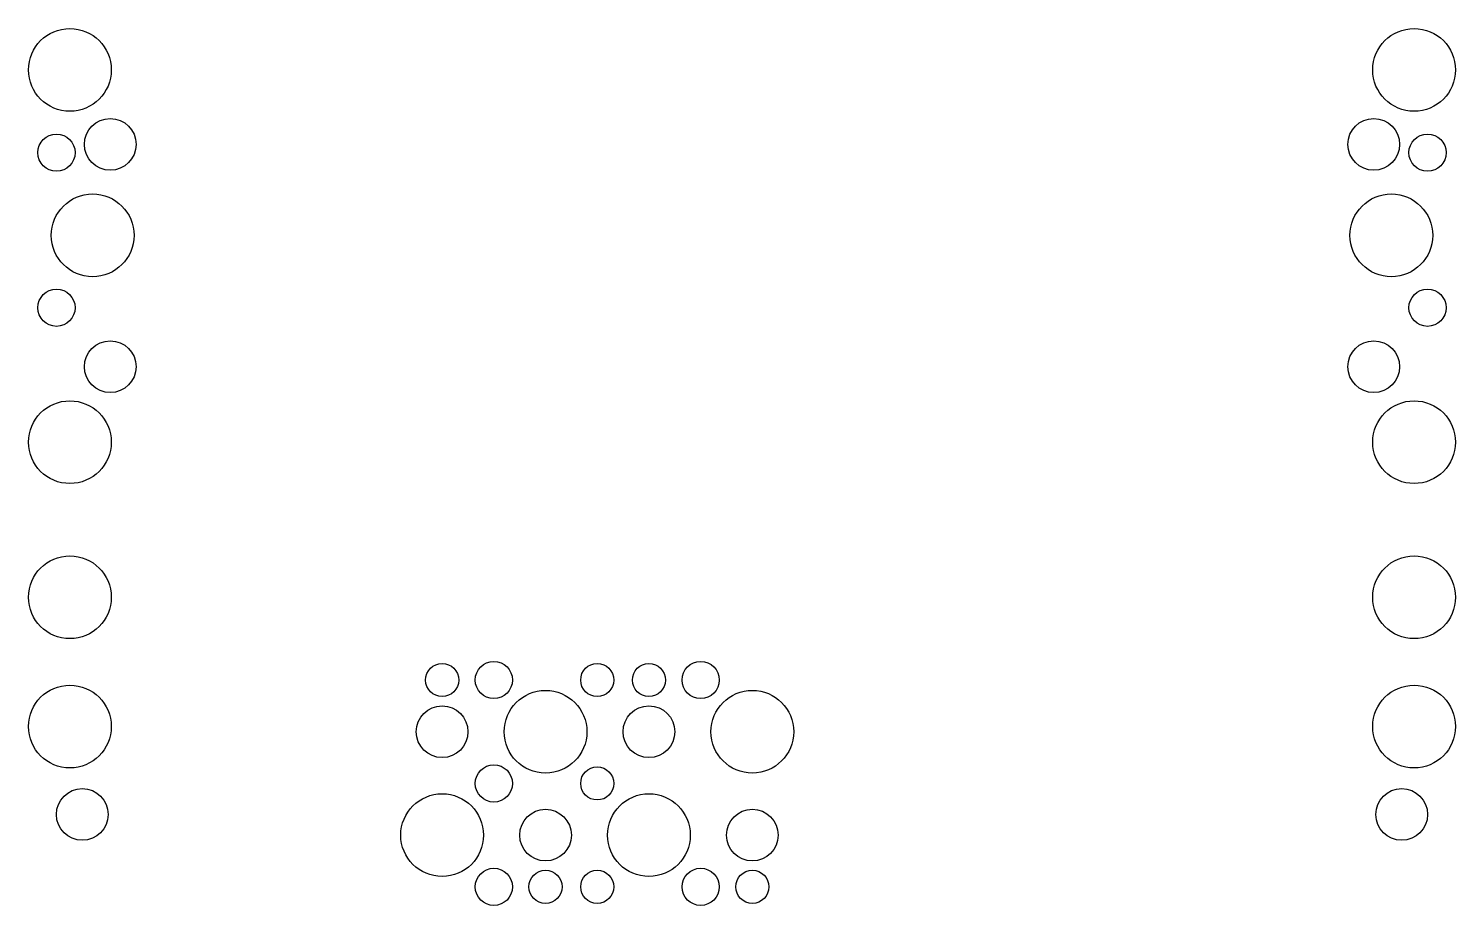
# Model space of a CAD drawing. Extents: x -690 to 690, y -448 to 400.
import ezdxf

# ---------------------------------------------------------------- set-up
doc = ezdxf.new("R2010")
doc.units = 0

msp = doc.modelspace()

# ---------------------------------------------------------------- linework, layer by layer
for centre, radius in [((-650, 360), 40), ((650, 360), 40), ((-611, 288), 25), ((611, 288), 25), ((-663, 280), 18), ((663, 280), 18), ((-628, 200), 40), ((628, 200), 40), ((-663, 130), 18), ((663, 130), 18), ((-611, 73), 25), ((611, 73), 25), ((-650, 0), 40), ((650, 0), 40), ((-650, -150), 40), ((-650, -150), 40), ((650, -150), 40), ((650, -150), 40), ((-290, -230), 16), ((-240, -230), 18), ((-140, -230), 16), ((-90, -230), 16), ((-40, -230), 18), ((-650, -275), 40), ((-190, -280), 40), ((10, -280), 40), ((650, -275), 40), ((-290, -280), 25), ((-90, -280), 25), ((-240, -330), 18), ((-140, -330), 16), ((-638, -360), 25), ((-290, -380), 40), ((-90, -380), 40), ((638, -360), 25), ((-190, -380), 25), ((10, -380), 25), ((-240, -430), 18), ((-190, -430), 16), ((-140, -430), 16), ((-40, -430), 18), ((10, -430), 16)]:
    msp.add_circle(centre, radius)

doc.saveas('drawing.dxf')
